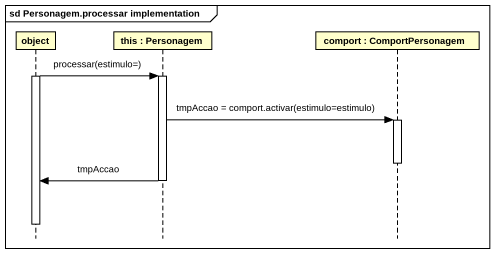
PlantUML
@startuml
mainframe sd Personagem.processar implementation
hide footbox
participant "object" as object_
participant "this : Personagem" as this
participant "comport : ComportPersonagem" as comport

activate object_
object_ -> this : processar(estimulo=)
activate this
this -> comport : tmpAccao = comport.activar(estimulo=estimulo)
activate comport
deactivate comport
this -> object_ : tmpAccao
deactivate this
deactivate object_
@enduml
